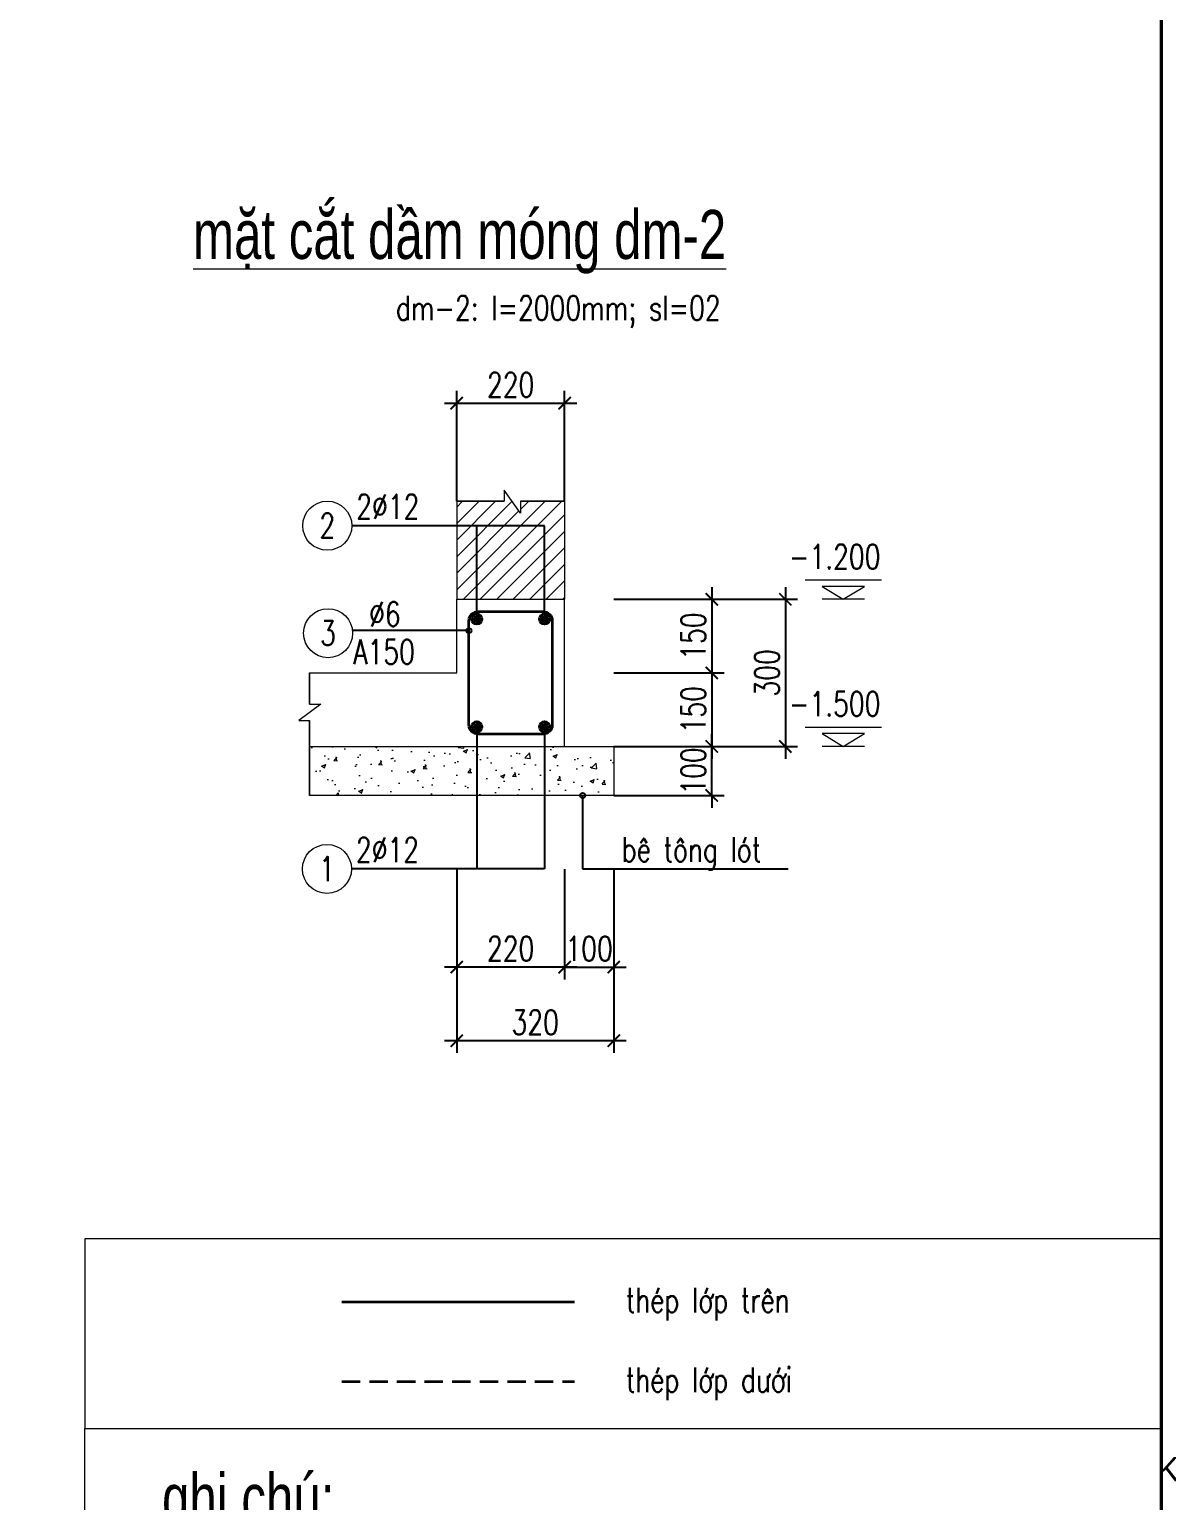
# Model space of a CAD drawing. Extents: x -2098986 to 943, y -1296280 to 73591.
# Drawn here: x -1389555 to -1380282, y -1077005 to -1065005 of the extents above; entities that cross this region are included whole.
import ezdxf
from ezdxf.enums import TextEntityAlignment as Align

# ---------------------------------------------------------------- set-up
doc = ezdxf.new("R2010")
doc.units = 0
doc.header["$LTSCALE"] = 150
doc.header["$PDMODE"] = 35
doc.linetypes.add('DASHED2', pattern=[0.375, 0.25, -0.125])
doc.layers.get('0').update_dxf_attribs({"lineweight": 18})
doc.layers.get('Defpoints').update_dxf_attribs({"lineweight": 18})
for name, color, linetype, lineweight in [('05.Text', 253, 'Continuous', 18), ('11.Khung bo', 32, 'Continuous', 50), ('LS-DIM', 251, 'Continuous', 13), ('LS-HATCH', 147, 'Continuous', 9), ('LS-TEXT', 60, 'Continuous', 20), ('LS-THAY', 7, 'Continuous', 20), ('LS-THEP', 3, 'Continuous', 35)]:
    doc.layers.add(name, color=color, linetype=linetype, lineweight=lineweight)
doc.layers.add('DIM', color=1, linetype='Continuous')
doc.styles.add('chu ghi chu', font='vntimeh.shx', dxfattribs={"width": 0.7})
doc.styles.add('KCVN-LEADER', font='vnromadi.shx', dxfattribs={"width": 0.7, "height": 4})
doc.styles.add('romans.shx', font='romans.shx', dxfattribs={"width": 0.75, "bigfont": 'vns.shx'})
doc.styles.add('VnAvantH', font='')
doc.styles.add('vnsimpli', font='vnsimli.shx', dxfattribs={"width": 0.75})
doc.styles.get('VnAvantH').set_extended_font_data('.VnAvantH')
doc.dimstyles.new('D25', dxfattribs={"dimscale": 0, "dimtxt": 200, "dimasz": 100, "dimexe": 100, "dimexo": 0, "dimgap": 50, "dimtad": 1, "dimdec": 0, "dimlfac": 0.25, "dimdsep": 46, "dimtxsty": 'vnsimpli', "dimblk1": 'ARCHTICK', "dimblk2": 'ARCHTICK', "dimsah": 1, "dimcen": 0, "dimdle": 100, "dimclrd": 256, "dimclre": 256, "dimclrt": 60, "dimadec": 0, "dimazin": 0, "dimtfac": 0.004, "dimtdec": 0, "dimtix": 1, "dimtmove": 2, "dimatfit": 3, "dimldrblk": 'ARCHTICK', "dimfxl": 1, "dimtolj": 1, "dimarcsym": 0})
doc.dimstyles.new('LS.GHI CHU', dxfattribs={"dimtxt": 200, "dimasz": 120, "dimexe": 120, "dimexo": 120, "dimgap": 80, "dimtad": 1, "dimdec": 0, "dimzin": 0, "dimdsep": 46, "dimtxsty": 'romans.shx', "dimblk": 'ARCHTICK', "dimcen": 0.09, "dimdle": 120, "dimclrd": 256, "dimclre": 8, "dimclrt": 7, "dimadec": 0, "dimazin": 0, "dimtfac": 1, "dimtdec": 0, "dimtofl": 0, "dimtmove": 0, "dimatfit": 3, "dimldrblk": 'ARCHTICK', "dimfxl": 1, "dimtolj": 1, "dimtzin": 0, "dimarcsym": 0})

# ---------------------------------------------------------------- blocks, each defined once
blk = doc.blocks.new('100')
at = {"layer": '11.Khung bo', "const_width": 26.7}
blk.add_lwpolyline([(1860913, -945240), (1860913, -916940), (1896063, -916940), (1896063, -945240)], close=True, dxfattribs=at)
blk.add_lwpolyline([(1860913, -945240), (1860913, -916940), (1896063, -916940), (1896063, -945240)], close=True, dxfattribs=at)
blk.add_lwpolyline([(1860913, -945240), (1860913, -916940), (1896063, -916940), (1896063, -945240)], close=True, dxfattribs=at)
at = {"layer": '05.Text', "style": 'VnAvantH'}
blk.add_text('KTS.lª thÕ trinh', height=198, dxfattribs=at).set_placement((1898428, -936733), align=Align.RIGHT)
blk = doc.blocks.new('n')
at = {"layer": 'LS-TEXT', "linetype": 'Continuous'}
for p, q in [((0, 0), (0, 178)), ((0, 178), (0, -151)), ((-27, 0), (-175, 0)), ((-175, 0), (188, 0))]:
    blk.add_line(p, q, dxfattribs=at)
at = {"layer": 'LS-TEXT', "linetype": 'Continuous', "const_width": 54}
blk.add_lwpolyline([(-27, 0, 1), (27, 0, 1)], format="xyb", close=True, dxfattribs=at)
blk = doc.blocks.new('Ghi Chu Be')
at = {"layer": 'LS-THAY'}
blk.add_lwpolyline([(40392, -1089428), (49171, -1089428), (49171, -1098366), (40392, -1098366)], close=True, dxfattribs=at)
at = {"layer": 'LS-THAY', "xscale": 0.8000000000465661, "yscale": 0.8000000000465661, "zscale": 0.8000000000465661}
for p in [(40941, -1090644), (40942, -1091151), (40942, -1091658), (40942, -1092165), (40942, -1092672), (40942, -1093179), (40942, -1094170), (40942, -1094661), (40942, -1095131), (40944, -1095615), (40942, -1096092), (40945, -1096551), (40944, -1097031), (40944, -1097540)]:
    blk.add_blockref('n', p, dxfattribs=at)
at = {"layer": 'LS-TEXT', "width": 0.75}
for s, height, style, p in [('%%Ughi chó:', 400, 'KCVN-LEADER', (41022, -1090196)), ('   ghi chó chung xem b¶n vÏ kc-00', 200, 'vnsimpli', (40941, -1090738)), ('   t\xadêng x©y g¹ch ®Æc m75 vµ v÷a m75', 200, 'vnsimpli', (40941, -1091246)), ('   tr\xadíc khi x©y ph¶i ng©m kü g¹ch trong n\xadíc', 200, 'vnsimpli', (40941, -1091753)), ('   c¸c m¹ch v÷a ph¶i no ®Çy', 200, 'vnsimpli', (40941, -1092260)), ('   m¹ch trong thµnh bÓ tr¸t líp v÷a xi m¨ng dµy 15mm', 200, 'vnsimpli', (40941, -1092767)), ('   sau khi võa kh« quÐt ®¸y bÓ vµ thµnh bÓ b»ng xi', 200, 'vnsimpli', (40941, -1093274)), ('   m¨ng nguyªn chÊt 2 n\xadíc', 200, 'vnsimpli', (40941, -1093781)), ('   sau khi bÓ kh« ng©m n\xadíc 10 ngµy míi ®\xada vµo sö dông', 200, 'vnsimpli', (40941, -1094264)), ('   bª t«ng b20 (m250) cã rB = 11.5 mpA (115 kg/cm2)', 200, 'vnsimpli', (40941, -1094756)), ('   bª t«ng lãt b7.5 (m100)', 200, 'vnsimpli', (40941, -1095229)), ('   thÐp aii (cb-300v), ký hiÖu 10<=` cã rS = 260 mpA', 200, 'vnsimpli', (40942, -1095715)), ('   thÐp ai (cb-240t), ký hiÖu %%C<10 cã rS = 210 mpA', 200, 'vnsimpli', (40942, -1096188)), ('   uèn nèi cèt thÐp theo quy ph¹m', 200, 'vnsimpli', (40944, -1096663)), ('   kÕt hîp c¸c b¶n vÏ liªn quan ®Ó thi c«ng', 200, 'vnsimpli', (40942, -1097143)), ('   khi thi c«ng cã g× thay ®æi ph¶i b¸o ngay cho ®¬n vÞ', 200, 'vnsimpli', (40939, -1097636)), ('t\xad vÊn thiÕt kÕ ®Ó phèi hîp cïng gi¶i quyÕt', 200, 'vnsimpli', (41305, -1098118))]:
    blk.add_text(s, height=height, dxfattribs=dict(at, style=style)).set_placement(p)
blk = doc.blocks.new('THEP BE PHOT NUOC')
at = {"layer": 'LS-THAY'}
blk.add_lwpolyline([(-437834, -797065), (-429055, -797065), (-429055, -795518), (-437834, -795518)], close=True, dxfattribs=at)
at = {"layer": 'LS-THEP'}
blk.add_line((-435738, -796033), (-433841, -796033), dxfattribs=at)
at = {"layer": 'LS-THEP', "linetype": 'DASHED2', "ltscale": 4}
blk.add_line((-435738, -796682), (-433841, -796682), dxfattribs=at)
at = {"layer": 'LS-TEXT', "color": 60, "style": 'vnsimpli', "width": 0.75}
for s, p in [('thÐp líp trªn', (-433422, -796119)), ('thÐp líp d\xadíi', (-433422, -796768))]:
    blk.add_text(s, height=200, dxfattribs=at).set_placement(p)
blk = doc.blocks.new('THEP DAM')
at = {"layer": 'LS-THEP'}
for p, q in [((-0.6, 0), (0.6, 0)), ((-0.42, 0.42), (0.42, -0.42)), ((-0.42, -0.42), (0.42, 0.42)), ((0, 0.6), (0, -0.6))]:
    blk.add_line(p, q, dxfattribs=at)
blk.add_circle((0, 0), 0.6, dxfattribs=at)
blk = doc.blocks.new('_ArchTick')
at = {"layer": 'DIM', "color": 0, "const_width": 0.15}
blk.add_lwpolyline([(-0.5, -0.5), (0.5, 0.5)], dxfattribs=at)
blk = doc.blocks.new('*D1200')
at = {"layer": 'Defpoints', "color": 0, "transparency": 16777216}
for p in [(-1384791, -1069654), (-1384791, -1070254), (-1383991, -1070254)]:
    blk.add_point(p, dxfattribs=at)
at = {"layer": 'LS-DIM', "lineweight": -2, "transparency": 16777216}
for p, q in [((-1383991, -1069554), (-1383991, -1070354)), ((-1384791, -1069654), (-1383891, -1069654)), ((-1384791, -1070254), (-1383891, -1070254))]:
    blk.add_line(p, q, dxfattribs=at)
at = {"layer": 'LS-DIM', "lineweight": -2, "transparency": 16777216, "xscale": 100, "yscale": 100, "zscale": 100}
for p, rotation in [((-1383991, -1069654), 90), ((-1383991, -1070254), 270)]:
    blk.add_blockref('_ArchTick', p, dxfattribs=dict(at, rotation=rotation))
at = {"layer": 'LS-DIM', "color": 60, "transparency": 16777216, "insert": (-1384141, -1069954), "char_height": 200, "attachment_point": 5, "rotation": 90, "style": 'vnsimpli'}
blk.add_mtext('\\A1;150', dxfattribs=at)
blk = doc.blocks.new('*D1201')
at = {"layer": 'Defpoints', "color": 0, "transparency": 16777216}
for p in [(-1384791, -1070254), (-1384791, -1070854), (-1383991, -1070854)]:
    blk.add_point(p, dxfattribs=at)
at = {"layer": 'LS-DIM', "lineweight": -2, "transparency": 16777216}
for p, q in [((-1383991, -1070154), (-1383991, -1070954)), ((-1384791, -1070254), (-1383891, -1070254)), ((-1384791, -1070854), (-1383891, -1070854))]:
    blk.add_line(p, q, dxfattribs=at)
at = {"layer": 'LS-DIM', "lineweight": -2, "transparency": 16777216, "xscale": 100, "yscale": 100, "zscale": 100}
for p, rotation in [((-1383991, -1070254), 90), ((-1383991, -1070854), 270)]:
    blk.add_blockref('_ArchTick', p, dxfattribs=dict(at, rotation=rotation))
at = {"layer": 'LS-DIM', "color": 60, "transparency": 16777216, "insert": (-1384141, -1070554), "char_height": 200, "attachment_point": 5, "rotation": 90, "style": 'vnsimpli'}
blk.add_mtext('\\A1;150', dxfattribs=at)
blk = doc.blocks.new('*D1202')
at = {"layer": 'Defpoints', "color": 0, "transparency": 16777216}
for p in [(-1384791, -1069654), (-1384791, -1070854), (-1383391, -1070854)]:
    blk.add_point(p, dxfattribs=at)
at = {"layer": 'LS-DIM', "lineweight": -2, "transparency": 16777216}
for p, q in [((-1383391, -1069554), (-1383391, -1070954)), ((-1384791, -1069654), (-1383291, -1069654)), ((-1384791, -1070854), (-1383291, -1070854))]:
    blk.add_line(p, q, dxfattribs=at)
at = {"layer": 'LS-DIM', "lineweight": -2, "transparency": 16777216, "xscale": 100, "yscale": 100, "zscale": 100}
for p, rotation in [((-1383391, -1069654), 90), ((-1383391, -1070854), 270)]:
    blk.add_blockref('_ArchTick', p, dxfattribs=dict(at, rotation=rotation))
at = {"layer": 'LS-DIM', "color": 60, "transparency": 16777216, "insert": (-1383541, -1070254), "char_height": 200, "attachment_point": 5, "rotation": 90, "style": 'vnsimpli'}
blk.add_mtext('\\A1;300', dxfattribs=at)
blk = doc.blocks.new('nhieu cot')
at = {"layer": 'LS-DIM', "linetype": 'Continuous'}
for p, q in [((605, 194), (-173, 194)), ((432, 130), (0, 130)), ((0, 130), (216, 0)), ((432, 0), (0, 0)), ((216, 0), (432, 130))]:
    blk.add_line(p, q, dxfattribs=at)
blk.add_solid([(216, 0), (216, 130), (0, 130), (216, 0)], dxfattribs=at)
at = {"color": 31, "linetype": 'Continuous', "style": 'chu ghi chu', "width": 0.7}
for tag, p in [('COT3', (-73, 1058)), ('COT2', (-73, 684)), ('COT1', (-73, 309))]:
    blk.add_attdef(tag, p, '', height=250, dxfattribs=at)
blk = doc.blocks.new('cotthep')
at = {"layer": 'LS-THAY'}
blk.add_circle((-250, 0), 250, dxfattribs=at)
at = {"layer": 'LS-TEXT', "style": 'vnsimpli', "width": 0.75}
for tag, p in [('24`25', (446, 69)), ('10', (-250, -123)), ('A200', (440, -316))]:
    blk.add_attdef(tag, text='', height=250, dxfattribs=at).set_placement(p, align=Align.CENTER)
blk = doc.blocks.new('*D1203')
at = {"layer": 'Defpoints', "color": 0, "transparency": 16777216}
for p in [(-1384791, -1070854), (-1383991, -1070854), (-1384791, -1071254)]:
    blk.add_point(p, dxfattribs=at)
at = {"layer": 'LS-DIM', "lineweight": -2, "transparency": 16777216}
for p, q in [((-1383991, -1070854), (-1383991, -1070754)), ((-1384791, -1070854), (-1383891, -1070854)), ((-1383991, -1071254), (-1383991, -1070854)), ((-1384791, -1071254), (-1383891, -1071254)), ((-1383991, -1071254), (-1383991, -1071354))]:
    blk.add_line(p, q, dxfattribs=at)
at = {"layer": 'LS-DIM', "lineweight": -2, "transparency": 16777216, "xscale": 100, "yscale": 100, "zscale": 100}
for p, rotation in [((-1383991, -1070854), 270), ((-1383991, -1071254), 90)]:
    blk.add_blockref('_ArchTick', p, dxfattribs=dict(at, rotation=rotation))
at = {"layer": 'LS-DIM', "color": 60, "transparency": 16777216, "insert": (-1384141, -1071054), "char_height": 200, "attachment_point": 5, "rotation": 90, "style": 'vnsimpli'}
blk.add_mtext('\\A1;100', dxfattribs=at)
blk = doc.blocks.new('*D1204')
at = {"layer": 'Defpoints', "color": 0, "transparency": 16777216}
for p in [(-1385191, -1068054), (-1386071, -1068854), (-1385191, -1068854)]:
    blk.add_point(p, dxfattribs=at)
at = {"layer": 'LS-DIM', "lineweight": -2, "transparency": 16777216}
for p, q in [((-1386071, -1068854), (-1386071, -1067954)), ((-1385191, -1068854), (-1385191, -1067954)), ((-1386171, -1068054), (-1385091, -1068054))]:
    blk.add_line(p, q, dxfattribs=at)
at = {"layer": 'LS-DIM', "lineweight": -2, "transparency": 16777216, "xscale": 100, "yscale": 100, "zscale": 100, "rotation": 180}
blk.add_blockref('_ArchTick', (-1386071, -1068054), dxfattribs=at)
at = {"layer": 'LS-DIM', "lineweight": -2, "transparency": 16777216, "xscale": 100, "yscale": 100, "zscale": 100}
blk.add_blockref('_ArchTick', (-1385191, -1068054), dxfattribs=at)
at = {"layer": 'LS-DIM', "color": 60, "transparency": 16777216, "insert": (-1385631, -1067904), "char_height": 200, "attachment_point": 5, "style": 'vnsimpli'}
blk.add_mtext('\\A1;220', dxfattribs=at)
blk = doc.blocks.new('*D1205')
at = {"layer": 'Defpoints', "color": 0, "transparency": 16777216}
for p in [(-1386071, -1071855), (-1385191, -1071855), (-1386071, -1072654)]:
    blk.add_point(p, dxfattribs=at)
at = {"layer": 'LS-DIM', "lineweight": -2, "transparency": 16777216}
for p, q in [((-1386071, -1071855), (-1386071, -1072754)), ((-1385191, -1071855), (-1385191, -1072754)), ((-1385091, -1072654), (-1386171, -1072654))]:
    blk.add_line(p, q, dxfattribs=at)
at = {"layer": 'LS-DIM', "lineweight": -2, "transparency": 16777216, "xscale": 100, "yscale": 100, "zscale": 100, "rotation": 180}
blk.add_blockref('_ArchTick', (-1386071, -1072654), dxfattribs=at)
at = {"layer": 'LS-DIM', "lineweight": -2, "transparency": 16777216, "xscale": 100, "yscale": 100, "zscale": 100}
blk.add_blockref('_ArchTick', (-1385191, -1072654), dxfattribs=at)
at = {"layer": 'LS-DIM', "color": 60, "transparency": 16777216, "insert": (-1385631, -1072504), "char_height": 200, "attachment_point": 5, "style": 'vnsimpli'}
blk.add_mtext('\\A1;220', dxfattribs=at)
blk = doc.blocks.new('*D1206')
at = {"layer": 'Defpoints', "color": 0, "transparency": 16777216}
for p in [(-1385191, -1071855), (-1384790, -1071855), (-1384790, -1072654)]:
    blk.add_point(p, dxfattribs=at)
at = {"layer": 'LS-DIM', "lineweight": -2, "transparency": 16777216}
for p, q in [((-1385191, -1071855), (-1385191, -1072754)), ((-1384790, -1071855), (-1384790, -1072754)), ((-1385191, -1072654), (-1385291, -1072654)), ((-1385191, -1072654), (-1384790, -1072654)), ((-1384790, -1072654), (-1384690, -1072654))]:
    blk.add_line(p, q, dxfattribs=at)
at = {"layer": 'LS-DIM', "lineweight": -2, "transparency": 16777216, "xscale": 100, "yscale": 100, "zscale": 100}
blk.add_blockref('_ArchTick', (-1385191, -1072654), dxfattribs=at)
at = {"layer": 'LS-DIM', "lineweight": -2, "transparency": 16777216, "xscale": 100, "yscale": 100, "zscale": 100, "rotation": 180}
blk.add_blockref('_ArchTick', (-1384790, -1072654), dxfattribs=at)
at = {"layer": 'LS-DIM', "color": 60, "transparency": 16777216, "insert": (-1384991, -1072504), "char_height": 200, "attachment_point": 5, "style": 'vnsimpli'}
blk.add_mtext('\\A1;100', dxfattribs=at)
blk = doc.blocks.new('*D1207')
at = {"layer": 'Defpoints', "color": 0, "transparency": 16777216}
for p in [(-1386071, -1071855), (-1384790, -1071855), (-1384790, -1073254)]:
    blk.add_point(p, dxfattribs=at)
at = {"layer": 'LS-DIM', "lineweight": -2, "transparency": 16777216}
for p, q in [((-1386071, -1071855), (-1386071, -1073354)), ((-1384790, -1071855), (-1384790, -1073354)), ((-1386171, -1073254), (-1384690, -1073254))]:
    blk.add_line(p, q, dxfattribs=at)
at = {"layer": 'LS-DIM', "lineweight": -2, "transparency": 16777216, "xscale": 100, "yscale": 100, "zscale": 100, "rotation": 180}
blk.add_blockref('_ArchTick', (-1386071, -1073254), dxfattribs=at)
at = {"layer": 'LS-DIM', "lineweight": -2, "transparency": 16777216, "xscale": 100, "yscale": 100, "zscale": 100}
blk.add_blockref('_ArchTick', (-1384790, -1073254), dxfattribs=at)
at = {"layer": 'LS-DIM', "color": 60, "transparency": 16777216, "insert": (-1385431, -1073104), "char_height": 200, "attachment_point": 5, "style": 'vnsimpli'}
blk.add_mtext('\\A1;320', dxfattribs=at)

msp = doc.modelspace()

# ---------------------------------------------------------------- hatches: boundary and pattern name
at = {"layer": 'LS-HATCH'}
h = msp.add_hatch(dxfattribs=at)
h.set_pattern_fill('ANSI31', color=256, scale=30, style=0)
h.set_pattern_definition([(45, (-951593.895, -287562.27), (-67.351921, 67.351921), [])])
h.paths.add_polyline_path([(-1385191.3, -1068853.5), (-1385551.9, -1068853.5), (-1385551.9, -1068950.2), (-1385620.7, -1068853.5), (-1386071.3, -1068853.5), (-1386071.3, -1069653.5), (-1385191.3, -1069653.5)])
h = msp.add_hatch(dxfattribs=at)
h.set_pattern_fill('AR-CONC', color=256, scale=2, style=0)
h.set_pattern_definition([(50, (-951629.1, -279352.2), (364.36934, -31.87817), [38.1, -419.1]), (355, (-951629.1, -279352.2), (-70.48565, 382.11329), [30.48, -335.28]), (100.451, (-951598.74, -279354.84), (293.885, 350.23338), [32.38, -356.18]), (46.1842, (-951629.1, -279250.6), (542.15808, -84.08466), [57.15, -628.65]), (96.6356, (-951583.9, -279257.6), (474.80847, 494.8511), [48.57, -534.27]), (351.184, (-951629.1, -279250.6), (474.8092, 494.85024), [45.72, -502.92]), (21, (-951578.3, -279276), (303.22976, -204.53104), [38.1, -419.1]), (326, (-951578.3, -279276), (123.60406, 368.37593), [30.48, -335.28]), (71.4514, (-951553.03, -279293.03), (426.83298, 163.84572), [32.38, -356.18]), (37.5, (-951629.1, -279352.19), (6.177207, 169.110078), [0, -331.216, 0, -340.36, 0, -336.55]), (7.5, (-951629.1, -279352.19), (133.639325, 200.36115), [0, -194.056, 0, -323.596, 0, -128.27]), (327.5, (-951742.39, -279352.19), (271.18119, -11.457488), [0, -127, 0, -396.24, 0, -525.78]), (317.5, (-951793.19, -279352.19), (296.25836, 50.85298), [0, -165.1, 0, -263.144, 0, -373.38])])
h.paths.add_polyline_path([(-1384790.9, -1071253.5), (-1384790.9, -1070853.5), (-1387271.3, -1070853.5), (-1387271.3, -1071253.5)])

# ---------------------------------------------------------------- linework, layer by layer
at = {"layer": 'LS-DIM'}
msp.add_lwpolyline([(-1385191.3, -1068853.5), (-1385551.9, -1068853.5), (-1385551.9, -1068950.2), (-1385683.9, -1068764.8), (-1385683.9, -1068853.5), (-1386071.3, -1068853.5), (-1385683.9, -1068853.5)], dxfattribs=at)
at = {"layer": 'LS-DIM', "ltscale": 5}
for points in [[(-1385551.9, -1068853.5), (-1385191.3, -1068853.5)], [(-1387271.3, -1070510.1), (-1387271.3, -1070253.5), (-1387271.3, -1070510.1), (-1387180.4, -1070510.1), (-1387358.3, -1070642.1), (-1387271.3, -1070642.1), (-1387271.3, -1071253.5), (-1387271.3, -1070642.1)]]:
    msp.add_lwpolyline(points, dxfattribs=at)
at = {"layer": 'LS-THAY'}
for p, q in [((-1386071.3, -1068853.5), (-1386071.3, -1069653.5)), ((-1385191.3, -1068853.5), (-1385191.3, -1069653.5)), ((-1386071.3, -1070253.5), (-1386071.3, -1069653.5)), ((-1386071.3, -1069653.5), (-1385191.3, -1069653.5)), ((-1385191.3, -1070853.5), (-1385191.3, -1069653.5)), ((-1387271.3, -1070253.5), (-1386071.3, -1070253.5))]:
    msp.add_line(p, q, dxfattribs=at)
msp.add_lwpolyline([(-1387271.3, -1070853.5), (-1384790.9, -1070853.5), (-1384790.9, -1071253.5), (-1387271.3, -1071253.5)], dxfattribs=at)
at = {"layer": 'LS-THEP'}
msp.add_lwpolyline([(-1385896.3, -1070753.5, -0.4142136), (-1385971.3, -1070678.5), (-1385971.3, -1069828.5, -0.4142136), (-1385896.3, -1069753.5), (-1385366.3, -1069753.5, -0.4142136), (-1385291.3, -1069828.5), (-1385291.3, -1070678.5, -0.4142136), (-1385366.3, -1070753.5)], format="xyb", close=True, dxfattribs=at)

# ---------------------------------------------------------------- block references
at = {"layer": '05.Text', "xscale": 1.000009185772931, "yscale": 1.000009185772931, "zscale": 1.000009185772931}
msp.add_blockref('100', (-3276405.1, -140107), dxfattribs=at)
at = {"layer": 'LS-DIM'}
ref = msp.add_blockref('cotthep', (-1386926.2, -1069053.4), dxfattribs=dict(at, xscale=0.7999999998137355, yscale=0.7999999998137355, zscale=0.7999999998137355))
ref.add_attrib('10', '2', dxfattribs={"layer": 'LS-TEXT', "height": 200, "style": 'vnsimpli', "width": 0.75}).set_placement((-1387126.2, -1069152), align=Align.CENTER)
ref.add_attrib('24`25', '2`12', dxfattribs={"layer": 'LS-TEXT', "height": 200, "style": 'vnsimpli', "width": 0.75}).set_placement((-1386633.2, -1068998), align=Align.CENTER)
ref = msp.add_blockref('nhieu cot', (-1383091.6, -1069653.5), dxfattribs=dict(at, xscale=0.7999999998137355, yscale=0.7999999998137355, zscale=0.7999999998137355))
ref.add_attrib('COT1', '-1.200', dxfattribs={"layer": 'LS-TEXT', "linetype": 'Continuous', "height": 200, "style": 'vnsimpli', "width": 0.75}).set_placement((-1382988.4, -1069406), align=Align.CENTER)
ref = msp.add_blockref('cotthep', (-1386920.2, -1069930.4, -0.4), dxfattribs=dict(at, xscale=0.7999999998137355, yscale=0.7999999998137355, zscale=0.7999999998137355))
ref.add_attrib('10', '3', dxfattribs={"layer": 'LS-TEXT', "height": 200, "style": 'vnsimpli', "width": 0.75}).set_placement((-1387120.2, -1070029, -0.4), align=Align.CENTER)
ref.add_attrib('24`25', '%%C6', dxfattribs={"layer": 'LS-TEXT', "height": 200, "style": 'vnsimpli', "width": 0.75}).set_placement((-1386656.7, -1069875, -0.4), align=Align.CENTER)
ref.add_attrib('A200', 'A150', dxfattribs={"layer": 'LS-TEXT', "height": 200, "style": 'vnsimpli', "width": 0.75}).set_placement((-1386662.8, -1070182.9, -0.4), align=Align.CENTER)
ref = msp.add_blockref('nhieu cot', (-1383091.6, -1070853.5), dxfattribs=dict(at, xscale=0.7999999998137355, yscale=0.7999999998137355, zscale=0.7999999998137355))
ref.add_attrib('COT1', '-1.500', dxfattribs={"layer": 'LS-TEXT', "linetype": 'Continuous', "height": 200, "style": 'vnsimpli', "width": 0.75}).set_placement((-1382988.4, -1070606), align=Align.CENTER)
ref = msp.add_blockref('cotthep', (-1386928.9, -1071853.4), dxfattribs=dict(at, xscale=0.7999999998137355, yscale=0.7999999998137355, zscale=0.7999999998137355))
ref.add_attrib('10', '1', dxfattribs={"layer": 'LS-TEXT', "height": 200, "style": 'vnsimpli', "width": 0.75}).set_placement((-1387128.9, -1071952), align=Align.CENTER)
ref.add_attrib('24`25', '2`12', dxfattribs={"layer": 'LS-TEXT', "height": 200, "style": 'vnsimpli', "width": 0.75}).set_placement((-1386635.8, -1071798), align=Align.CENTER)
for name, p in [('THEP BE PHOT NUOC', (-951270.1, -279352.2)), ('Ghi Chu Be', (-1429495.9, 13010.7))]:
    msp.add_blockref(name, p, dxfattribs=at)
at = {"layer": 'LS-THEP', "xscale": 70.7070707087405, "yscale": 70.7070707087405, "zscale": 70.7070707087405}
for p in [(-1385908, -1069815.4), (-1385354.5, -1069815.4), (-1385908, -1070693.4), (-1385354.5, -1070693.4)]:
    msp.add_blockref('THEP DAM', p, dxfattribs=at)

# ---------------------------------------------------------------- texts
at = {"layer": 'LS-TEXT', "width": 0.75}
for s, height, style, p in [('%%UmÆt c¾t dÇm mãng dm-2', 400, 'KCVN-LEADER', (-1388221, -1066877.7, -0.1)), ('dm-2: l=2000mm; sl=02', 200, 'vnsimpli', (-1386567.1, -1067377.7, -0.1))]:
    msp.add_text(s, height=height, dxfattribs=dict(at, style=style)).set_placement(p)
at = {"layer": 'LS-TEXT', "style": 'vnsimpli', "width": 0.75}
msp.add_text('bª t«ng lãt', height=200, dxfattribs=at).set_placement((-1384156.2, -1071794.2), align=Align.CENTER)

# ---------------------------------------------------------------- dimensions: what is measured, and where the dimension line sits
at = {"layer": 'LS-DIM'}
for base, p1, p2, picture, middle in [((-1385191.3, -1068053.5), (-1386071.3, -1068853.5), (-1385191.3, -1068853.5), '*D1204', (-1385631.3, -1067903.5)), ((-1386071.3, -1072653.5), (-1385191.3, -1071854.5), (-1386071.3, -1071854.5), '*D1205', (-1385631.3, -1072503.5)), ((-1384789.9, -1073253.5), (-1386071.3, -1071854.5), (-1384789.9, -1071854.5), '*D1207', (-1385430.6, -1073103.5)), ((-1384789.9, -1072653.5), (-1385191.3, -1071854.5), (-1384789.9, -1071854.5), '*D1206', (-1384990.6, -1072503.5))]:
    dim = msp.add_linear_dim(base=base, p1=p1, p2=p2, dimstyle='D25', override={"dimscale": 1}, dxfattribs=at)
    dim.commit()
    dim.dimension.update_dxf_attribs({"geometry": picture, "text_midpoint": middle})
for base, p1, p2, picture, middle in [((-1383990.9, -1070253.5), (-1384790.9, -1069653.5), (-1384790.9, -1070253.5), '*D1200', (-1384140.9, -1069953.5)), ((-1383390.9, -1070853.5), (-1384790.9, -1069653.5), (-1384790.9, -1070853.5), '*D1202', (-1383540.9, -1070253.5)), ((-1383990.9, -1070853.5), (-1384790.9, -1070253.5), (-1384790.9, -1070853.5), '*D1201', (-1384140.9, -1070553.5)), ((-1383990.9, -1070853.5), (-1384790.9, -1071253.5), (-1384790.9, -1070853.5), '*D1203', (-1384140.9, -1071053.5))]:
    dim = msp.add_linear_dim(base=base, p1=p1, p2=p2, angle=90, dimstyle='D25', override={"dimscale": 1}, dxfattribs=at)
    dim.commit()
    dim.dimension.update_dxf_attribs({"geometry": picture, "text_midpoint": middle})

# ---------------------------------------------------------------- leaders
for points in [[(-1385354.5, -1069815.4), (-1385354.5, -1069053.5), (-1386920.5, -1069053.5)], [(-1385908, -1069815.4), (-1385908, -1069053.5), (-1386920.5, -1069053.5)], [(-1385971.3, -1069909.6, -0.4), (-1386921.3, -1069909.6, -0.4)], [(-1385354.5, -1070693.4, -0.4), (-1385354.5, -1071853.5, -0.4), (-1386923.1, -1071853.5, -0.4)], [(-1385908, -1070693.4, -0.4), (-1385908, -1071853.5, -0.4), (-1386923.1, -1071853.5, -0.4)], [(-1385044.2, -1071253.5), (-1385044.2, -1071853.5), (-1383368, -1071853.5)]]:
    msp.add_leader(points, dimstyle='LS.GHI CHU', override={"dimscale": 50, "dimasz": 0.8, "dimtad": 0, "dimtxsty": 'vnsimpli', "dimldrblk": 'Origin'}, dxfattribs=at)

doc.saveas('drawing.dxf')
